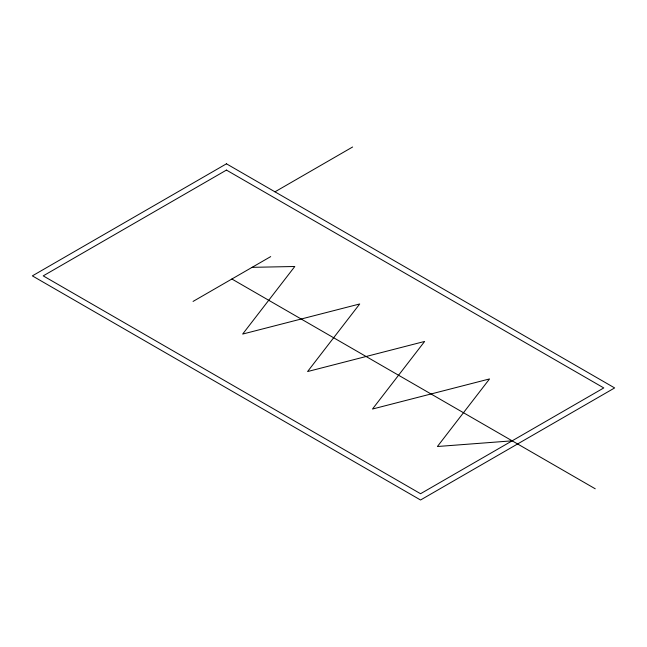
<?xml version="1.0" encoding="UTF-8"?>
<svg xmlns="http://www.w3.org/2000/svg" width="647" height="647" viewBox="0 0 647 647"><rect width="100%" height="100%" fill="white"/><g stroke="black" fill="none" stroke-linecap="round" stroke-linejoin="round"><path stroke-width="0.97" d="M274.975 191.827L352.615 146.998M193.065 301.421L270.705 256.6M512.165 440.833L437.404 446.511L489.544 378.932L372.486 409.033L424.634 341.446L307.576 371.556L359.716 303.969L242.657 334.07L294.797 266.491L252.104 267.34M231.885 279.011L595.24 488.792M226.45 163.812L32.35 275.873L420.55 500.002L614.65 387.933L226.45 163.812M226.45 170.088L43.22 275.873L420.55 493.726L603.78 387.933L226.45 170.088"/></g></svg>
